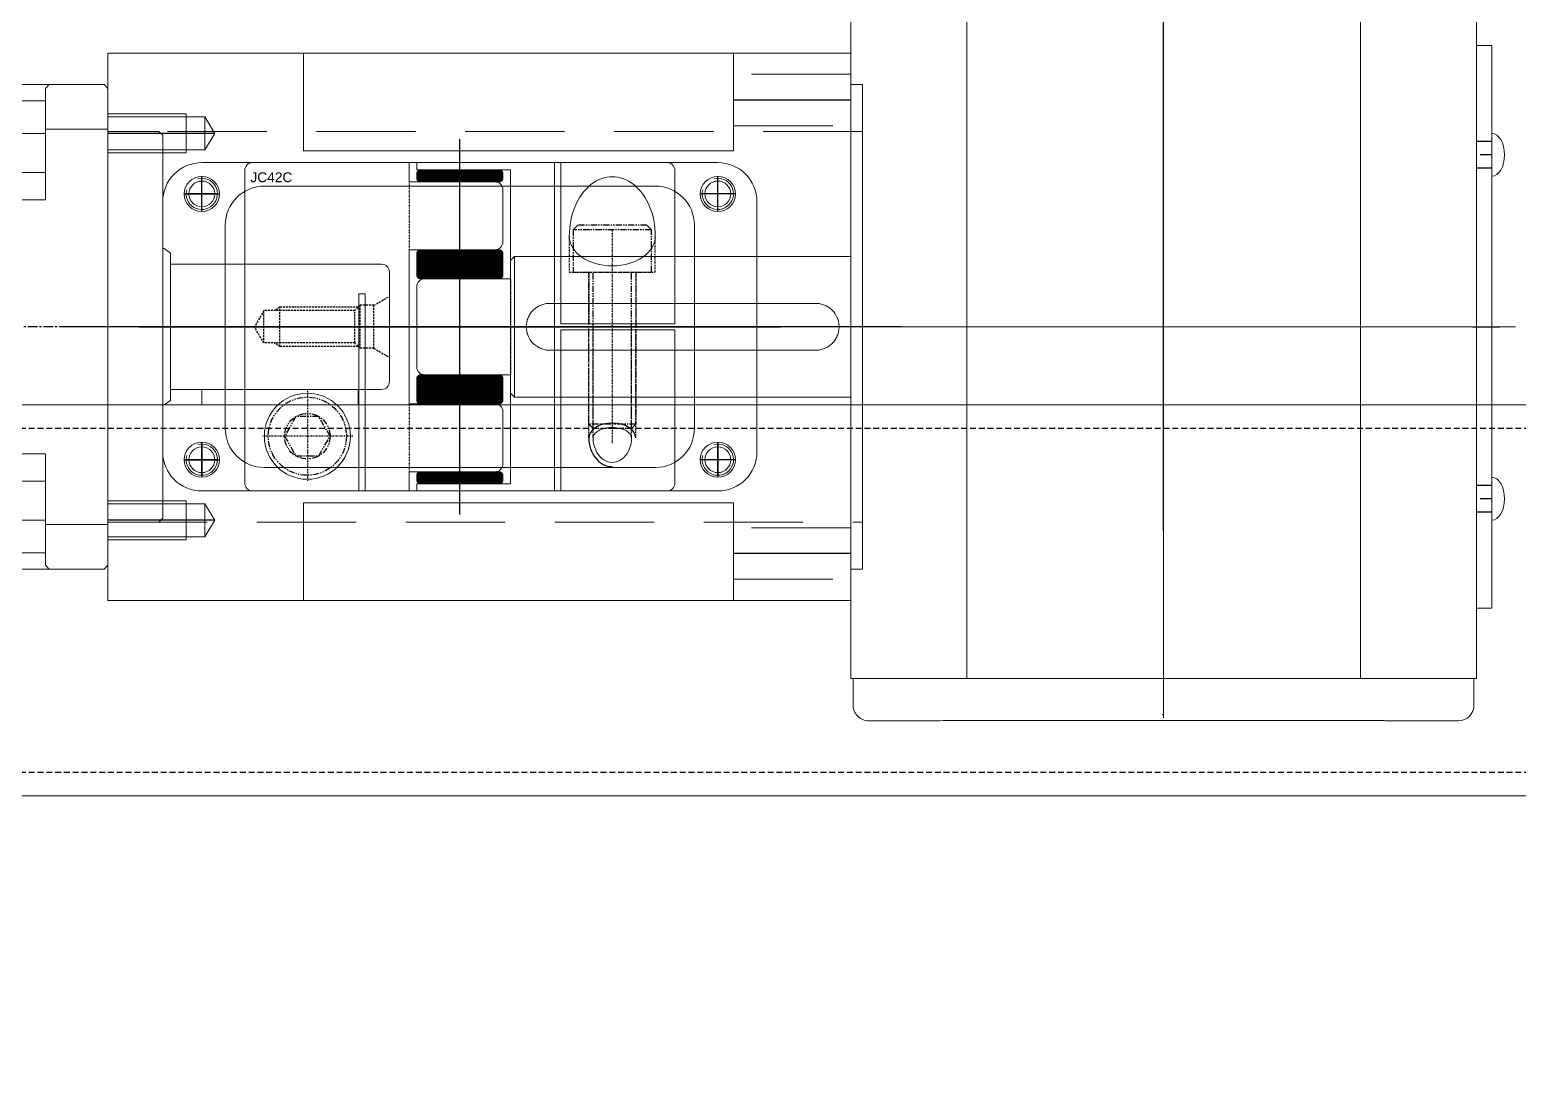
# Model space of a CAD drawing. Header units: millimetres. Extents: x -32759 to 129432, y 390 to 54305.
# Drawn here: x 18424.9 to 18615.2, y 24291.9 to 24426.2 of the extents above; entities that cross this region are included whole.
import ezdxf

# ---------------------------------------------------------------- set-up
doc = ezdxf.new("R2010")
doc.units = ezdxf.units.MM
for name, pattern in [('CENTER', [2, 1.25, -0.25, 0.25, -0.25]), ('DASHED', [19.049999999999997, 12.7, -6.35]), ('HIDDEN', [0.375, 0.25, -0.125]), ('PHANTOM2', [31.749999999999986, 15.875, -3.174999999999999, 3.174999999999999, -3.174999999999999, 3.174999999999999, -3.174999999999999])]:
    doc.linetypes.add(name, pattern=pattern)
for name, color, linetype in [('1', 20, 'Continuous'), ('2', 2, 'DASHED'), ('5', 40, 'Continuous'), ('CENTER', 1, 'CENTER'), ('CL', 1, 'CENTER'), ('HIDDEN', 2, 'HIDDEN'), ('HL', 2, 'HIDDEN'), ('PHANTOM', 4, 'PHANTOM2'), ('THIN', 3, 'Continuous')]:
    doc.layers.add(name, color=color, linetype=linetype)
doc.layers.add('_BODY', color=7, linetype='Continuous', lineweight=13)
doc.styles.get("Standard").update_dxf_attribs({"font": 'arial.ttf'})
doc.dimstyles.new('AM_ISO$0', dxfattribs={"dimtxt": 3.5, "dimasz": 3.5, "dimexe": 1, "dimexo": 1, "dimgap": 1.5, "dimtad": 1, "dimdsep": 46, "dimtxsty": 'Standard', "dimcen": 0, "dimclrd": 256, "dimclre": 256, "dimclrt": 2, "dimadec": 0, "dimazin": 2, "dimtp": 0.1, "dimtm": 0.1, "dimtfac": 0.71, "dimtdec": 3, "dimtmove": 0, "dimatfit": 3, "dimfxl": 1, "dimlwd": -1, "dimlwe": -1, "dimarcsym": 1})
pattern_1 = [(225, (-14469.55110591769, 2298.964965457812), (0.0088388347648318, -0.0088388347648318), []), (315, (-14469.55110591769, 2298.964965457812), (0.0088388347648318, 0.0088388347648318), [])]
pattern_2 = [(44.99999999999999, (14469.55110591769, 2301.035034542188), (-0.0088388347648318, 0.0088388347648318), []), (134.9999999999999, (14469.55110591769, 2301.035034542188), (-0.0088388347648318, -0.0088388347648318), [])]

# ---------------------------------------------------------------- blocks, each defined once
blk = doc.blocks.new('A$C4C051C89')
at = {"color": 6, "linetype": 'Continuous', "lineweight": 15}
for p, q in [((3.999996686020494, 101.5000001315529), (3.999996686020494, 100.0000001315529)), ((3.999996686020494, 101.5000001315529), (65.9999966860205, 101.5000001315529)), ((65.9999966860205, 100.0000001315529), (65.9999966860205, 101.5000001315529)), ((-3.313979505e-06, 85.00000013155295), (-3.313979505e-06, 100.0000001315529)), ((-3.313979505e-06, 100.0000001315529), (2.999996686020494, 100.0000001315529)), ((66.9999966860205, 100.0000001315529), (2.999996686020494, 100.0000001315529)), ((66.9999966860205, 100.0000001315529), (69.9999966860205, 100.0000001315529)), ((69.9999966860205, 100.0000001315529), (69.9999966860205, 85.00000013155295)), ((2.999996686020494, 85.00000013155295), (-3.313979505e-06, 85.00000013155295)), ((-3.313979505e-06, 81.00000013155295), (-3.313979505e-06, 85.00000013155295)), ((2.999996686020494, 85.00000013155295), (12.49999668602049, 85.00000013155295)), ((12.49999668602049, 30.00000013155295), (12.49999668602049, 85.00000013155295)), ((57.49999668602049, 85.00000013155295), (66.9999966860205, 85.00000013155295)), ((57.49999668602049, 30.00000013155295), (57.49999668602049, 85.00000013155295)), ((69.9999966860205, 85.00000013155295), (66.9999966860205, 85.00000013155295)), ((69.9999966860205, 85.00000013155295), (69.9999966860205, 81.00000013155295)), ((-3.313979505e-06, 34.00000013155295), (-3.313979505e-06, 81.00000013155295)), ((47.99999668602049, 80.00000013155295), (21.9999966860205, 80.00000013155295)), ((69.9999966860205, 34.00000013155295), (69.9999966860205, 81.00000013155295)), ((16.99999668602049, 75.00000013155295), (16.99999668602049, 25.00000013155295)), ((52.99999668602049, 25.00000013155295), (52.99999668602049, 75.00000013155295)), ((-3.313979505e-06, 30.00000013155295), (-3.313979505e-06, 34.00000013155295)), ((69.9999966860205, 34.00000013155295), (69.9999966860205, 30.00000013155295)), ((-3.313979505e-06, 5.000000131552952), (-3.313979505e-06, 30.00000013155295)), ((2.999996686020494, 30.00000013155295), (-3.313979505e-06, 30.00000013155295)), ((2.999996686020494, 30.00000013155295), (12.49999668602049, 30.00000013155295)), ((57.49999668602049, 30.00000013155295), (66.9999966860205, 30.00000013155295)), ((69.9999966860205, 30.00000013155295), (66.9999966860205, 30.00000013155295)), ((69.9999966860205, 30.00000013155295), (69.9999966860205, 5.000000131552952)), ((21.9999966860205, 20.00000013155295), (47.99999668602049, 20.00000013155295)), ((2.999996686020494, 5.000000131552952), (-3.313979505e-06, 5.000000131552952)), ((66.9999966860205, 5.000000131552952), (2.999996686020494, 5.000000131552952)), ((69.9999966860205, 5.000000131552952), (66.9999966860205, 5.000000131552952))]:
    blk.add_line(p, q, dxfattribs=at)
for centre in [(17.99999668602049, 83.00000013155295), (51.99999668602049, 83.00000013155295), (17.99999668602049, 17.00000013155295), (51.99999668602049, 17.00000013155295)]:
    blk.add_circle(centre, 1.649999999999977, dxfattribs=at)
for centre, radius, start, end in [((21.9999966860205, 75.00000013155295), 5.000000000000013, 90, 180), ((47.99999668602049, 75.00000013155295), 5, 0, 90), ((21.9999966860205, 25.00000013155295), 5.000000000000013, 180, 270), ((47.99999668602049, 25.00000013155295), 5, 270, 0)]:
    blk.add_arc(centre, radius, start, end, dxfattribs=at)
at = {"layer": '1'}
for p, q in [((34.99999668602049, 106.5000001315529), (34.99999668602049, 1.315529516e-07)), ((5.999996686020495, 100.0000001315529), (5.999996686020495, 85.00000013155295)), ((63.99999668602049, 100.0000001315529), (63.99999668602049, 85.00000013155295)), ((17.99999668602049, 85.00000013155295), (17.99999668602049, 81.00000013155295)), ((51.99999668602049, 85.00000013155295), (51.99999668602049, 81.00000013155295)), ((19.99999668602049, 83.00000013155295), (15.99999668602049, 83.00000013155295)), ((53.99999668602049, 83.00000013155295), (49.99999668602049, 83.00000013155295)), ((10.25125934449079, 18.66180743151199), (10.25125934449079, 5.000000131552952)), ((17.99999668602049, 19.00000013155295), (17.99999668602049, 15.00000013155295)), ((51.99999668602049, 19.00000013155295), (51.99999668602049, 15.00000013155295)), ((59.7487340275502, 18.66180743151199), (59.7487340275502, 5.000000131552952)), ((19.99999668602049, 17.00000013155295), (15.99999668602049, 17.00000013155295)), ((53.99999668602049, 17.00000013155295), (49.99999668602049, 17.00000013155295))]:
    blk.add_line(p, q, dxfattribs=at)
at = {"layer": '2', "lineweight": 0}
for p, q in [((9.999996686020495, 101.5000001315529), (9.999996686020495, 5.000000131552952)), ((59.99999668602049, 5.000000131552952), (59.99999668602049, 101.5000001315529)), ((2.699996686021222, 100.0000001315529), (2.699996686021222, 85.00000013155295)), ((9.299996686020675, 85.00000013155295), (9.299996686020675, 100.0000001315529)), ((60.69999668602122, 100.0000001315529), (60.69999668602122, 85.00000013155295)), ((67.29999668602068, 85.00000013155295), (67.29999668602068, 100.0000001315529)), ((10.25125934449079, 18.66180743151199), (8.151259344491336, 17.40000013155259)), ((12.35125934449115, 17.40000013155259), (8.151259344491336, 17.40000013155259)), ((8.151259344491336, 17.40000013155259), (8.151259344491336, 5.000000131552952)), ((12.35125934449115, 17.40000013155259), (10.25125934449079, 18.66180743151199)), ((12.35125934449115, 5.000000131552952), (12.35125934449115, 17.40000013155259)), ((59.7487340275502, 18.66180743151199), (57.64873402754983, 17.40000013155259)), ((61.84873402754965, 17.40000013155259), (57.64873402754983, 17.40000013155259)), ((57.64873402754983, 17.40000013155259), (57.64873402754983, 5.000000131552952)), ((61.84873402754965, 17.40000013155259), (59.7487340275502, 18.66180743151199)), ((61.84873402754965, 5.000000131552952), (61.84873402754965, 17.40000013155259)), ((12.7512593444917, 15.00000013155295), (7.7512593444917, 15.00000013155295)), ((12.75125934449079, 15.00000013155295), (7.751259344490791, 15.00000013155295)), ((12.7512593444917, 5.000000131552952), (12.7512593444917, 15.00000013155295)), ((62.2487340275502, 15.00000013155295), (57.2487340275502, 15.00000013155295)), ((62.2487340275502, 15.00000013155295), (57.2487340275502, 15.00000013155295))]:
    blk.add_line(p, q, dxfattribs=at)
at = {"layer": '2', "color": 1, "lineweight": 0}
for p, q in [((7.7512593444917, 5.000000131552952), (7.7512593444917, 15.00000013155295)), ((7.751259344490791, 5.000000131552952), (7.751259344490791, 15.00000013155295)), ((12.75125934449079, 5.000000131552952), (12.75125934449079, 15.00000013155295)), ((57.2487340275502, 5.000000131552952), (57.2487340275502, 15.00000013155295)), ((57.2487340275502, 5.000000131552952), (57.2487340275502, 15.00000013155295)), ((62.2487340275502, 5.000000131552952), (62.2487340275502, 15.00000013155295)), ((62.2487340275502, 5.000000131552952), (62.2487340275502, 15.00000013155295))]:
    blk.add_line(p, q, dxfattribs=at)
at = {"layer": '5', "lineweight": 0}
for centre, radius in [((17.99999668602049, 83.00000013155295), 1.999999999999995), ((51.99999668602049, 83.00000013155295), 1.999999999999998), ((17.99999668602049, 17.00000013155295), 2.000000000000019), ((51.99999668602049, 17.00000013155295), 2.000000000000005)]:
    blk.add_arc(centre, radius, 255.0000000000056, 194.9999999999944, dxfattribs=at)
blk = doc.blocks.new('A$C00C81E04')
at = {"color": 3}
for p, q in [((8.000004241008355, 45.00000138009363), (74.00000424100836, 45.00000138009363)), ((3.000004241008355, 8.000001380093861), (3.000004241008355, 40.00000138009363)), ((79.00000424100836, 40.00000138009363), (79.00000424100836, 8.000001380093636)), ((74.00000424100836, 3.000001380093635), (8.000004241008355, 3.000001380093863))]:
    blk.add_line(p, q, dxfattribs=at)
for centre in [(8.000004241008355, 41.00000138009363), (74.00000424100836, 41.00000138009363), (8.000004241008355, 7.000001380093635), (74.00000424100836, 7.000001380093635)]:
    blk.add_circle(centre, 2.25, dxfattribs=at)
for centre, start, end in [((8.000004241008355, 40.00000138009363), 90, 180), ((74.00000424100836, 40.00000138009363), 0, 90), ((8.000004241008355, 8.000001380093861), 180, 270), ((74.00000424100836, 8.000001380093636), 270, 0)]:
    blk.add_arc(centre, 5, start, end, dxfattribs=at)
at = {"layer": '1'}
for p, q in [((41.00000424100836, 48.00000138009363), (41.00000424100836, 1.3800937495e-06)), ((8.000004241008355, 38.75000138009364), (8.000004241008355, 43.25000138009364)), ((74.00000424100836, 38.75000138009364), (74.00000424100836, 43.25000138009364)), ((5.750004241008356, 41.00000138009363), (10.25000424100835, 41.00000138009363)), ((76.25000424100836, 41.00000138009363), (71.75000424100836, 41.00000138009363)), ((82.00000424100836, 24.00000138009364), (4.2410083552e-06, 24.00000138009364)), ((8.000004241008355, 9.250001380093636), (8.000004241008355, 4.750001380093635)), ((74.00000424100836, 9.250001380093636), (74.00000424100836, 4.750001380093635)), ((5.750004241008356, 7.000001380093635), (10.25000424100835, 7.000001380093635)), ((76.25000424100836, 7.000001380093635), (71.75000424100836, 7.000001380093635))]:
    blk.add_line(p, q, dxfattribs=at)
blk = doc.blocks.new('A$C00BC7694')
for p, q in [((39.50000089686547, 62.99999784099146), (39.00000089686547, 62.49999784099145)), ((39.50000089686547, 62.99999784099146), (76.50000089686546, 62.99999784099146)), ((47.00000089686547, 62.49999784099145), (46.50000089686545, 62.99999784099146)), ((76.50000089686546, 62.99999784099146), (77.00000089686546, 62.49999784099145)), ((77.50000089686546, 62.99999784099146), (77.00000089686546, 62.49999784099145)), ((77.50000089686546, 62.99999784099146), (96.00000089686544, 62.99999784099146)), ((96.00000089686544, 62.99999784099146), (96.50000089686544, 62.49999784099145)), ((96.50000089686544, 62.99999784099146), (97.50000089686544, 63.99999784099145)), ((96.50000089686544, 62.99999784099146), (96.50000089686544, 0.9999978409914548)), ((97.50000089686544, 63.99999784099236), (97.50000089686544, -2.1590076358e-06)), ((97.50000089686544, 63.99999784099236), (117.5000008968654, 63.99999784099236)), ((117.5000008968654, 63.99999784099236), (118.0000008968654, 63.49999784099236)), ((118.0000008968654, 0.4999978409923643), (118.0000008968654, 63.49999784099236)), ((39.00000089686547, 62.49999784099145), (39.00000089686547, 1.499997840991454)), ((47.00000089686547, 48.24807465026243), (47.00000089686547, 62.49999784099145)), ((77.00000089686546, 1.499997840991454), (77.00000089686546, 62.49999784099145)), ((96.50000089686544, 0.9999978409914548), (96.50000089686544, 62.49999784099145)), ((77.00000089686546, 60.89614591327427), (47.00000089686547, 60.89614591327427)), ((39.00000089686547, 57.27844716052095), (47.00000089686547, 57.27844716052095)), ((32.50000089686547, 56.99999784099145), (32.00000089686547, 56.49999784099145)), ((32.00000089686547, 56.49999784099145), (32.00000089686547, 7.499997840991454)), ((32.50000089686547, 56.99999784099145), (39.00000089686547, 56.99999784099145)), ((77.00000089686546, 56.74873518252025), (47.00000089686547, 56.74873518252025)), ((96.50000089686544, 54.99999784099145), (97.50000089686544, 55.99999784099055)), ((118.0000008968654, 55.99999784099146), (97.50000089686544, 55.99999784099146)), ((77.00000089686546, 51.74873518252025), (47.00000089686547, 51.74873518252025)), ((47.00000089686547, 48.24807465026243), (96.50000089686544, 48.24807465026243)), ((7.000000896865457, 41.99999784099145), (27.00000089686546, 41.99999784099145)), ((7.000000896865457, 41.99999784099145), (7.000000896865457, 39.99999784099145)), ((27.00000089686546, 41.99999784099145), (27.00000089686546, 39.99999784099145)), ((31.00000089686546, 41.42642140464068), (31.81915294115424, 41.99999784099145)), ((31.81915294115424, 41.99999784099145), (32.00000089686547, 41.99999784099145)), ((4.000000896865457, 39.99999784099145), (31.00000089686546, 39.99999784099145)), ((31.00000089686546, 22.57357427734223), (31.00000089686546, 41.42642140464068)), ((3.000000896865458, 38.99999784099146), (3.000000896865458, 24.99999784099145)), ((4.000000896865457, 23.99999784099145), (31.00000089686546, 23.99999784099145)), ((31.00000089686546, 22.57357427734223), (31.81915294115424, 21.99999784099146)), ((31.81915294115424, 21.99999784099146), (32.00000089686547, 21.99999784099146)), ((106.5000008968654, 21.88679784099168), (104.0000008968654, 20.44349784099177)), ((109.0000008968654, 20.44349784099177), (106.5000008968654, 21.88679784099168)), ((104.0000008968654, 20.44349784099177), (104.0000008968654, 17.55649784099114)), ((109.0000008968654, 17.55649784099114), (109.0000008968654, 20.44349784099177)), ((104.0000008968654, 17.55649784099114), (106.5000008968654, 16.11319784099123)), ((106.5000008968654, 16.11319784099123), (109.0000008968654, 17.55649784099114)), ((96.50000089686544, 15.75192103172048), (47.00000089686547, 15.75192103172048)), ((47.00000089686547, 1.499997840991454), (47.00000089686547, 15.75192103172048)), ((77.00000089686546, 15.75192103171957), (96.50000089686544, 15.75192103171957)), ((77.00000089686546, 12.25126049946266), (47.00000089686547, 12.25126049946266)), ((96.50000089686544, 8.999997840991453), (97.50000089686544, 7.999997840991454)), ((118.0000008968654, 7.999997840991454), (97.50000089686544, 7.999997840991454)), ((32.00000089686547, 7.499997840991454), (32.50000089686547, 6.999997840991454)), ((32.50000089686547, 6.999997840991454), (39.00000089686547, 6.999997840991454)), ((39.00000089686547, 6.721548521461954), (47.00000089686547, 6.721548521461954)), ((77.00000089686546, 7.251260499462659), (47.00000089686547, 7.251260499462659)), ((77.00000089686546, 3.103849768708641), (47.00000089686547, 3.103849768708641)), ((39.50000089686547, 0.9999978409914548), (39.00000089686547, 1.499997840991454)), ((39.50000089686547, 0.9999978409914548), (76.50000089686546, 0.9999978409914548)), ((47.00000089686547, 1.499997840991454), (46.50000089686545, 0.9999978409914548)), ((76.50000089686546, 0.9999978409914548), (77.00000089686546, 1.499997840991454)), ((77.50000089686546, 0.9999978409914548), (77.00000089686546, 1.499997840991454)), ((77.50000089686546, 0.9999978409914548), (96.00000089686544, 0.9999978409914548)), ((96.00000089686544, 0.9999978409914548), (96.50000089686544, 1.499997840991454)), ((96.50000089686544, 0.9999978409914548), (97.50000089686544, -2.1590076358e-06)), ((117.5000008968654, -2.1590076358e-06), (118.0000008968654, 0.4999978409923643)), ((117.5000008968654, -2.1590076358e-06), (97.50000089686544, -2.1590076358e-06))]:
    blk.add_line(p, q)
blk.add_circle((106.5000008968654, 18.99999784099145), 4.863999999999999)
at = {"color": 1}
blk.add_circle((106.5000008968654, 18.99999784099145), 4.283, dxfattribs=at)
for centre, start, end in [((4.000000896865457, 38.99999784099146), 90, 180), ((4.000000896865457, 24.99999784099145), 180, 270)]:
    blk.add_arc(centre, 1, start, end)
at = {"layer": 'CL'}
for p, q in [((8.968654583e-07, 31.99999784099146), (120.5000008968654, 31.99999784099146)), ((106.5000008968654, 12.13599784099187), (106.5000008968654, 25.86399784099195)), ((99.63600089686771, 18.99999784099145), (113.3640008968668, 18.99999784099145))]:
    blk.add_line(p, q, dxfattribs=at)
at = {"layer": 'HL'}
for p, q in [((112.0000008968654, 6.999997840991454), (112.0000008968654, 56.99999784099145)), ((112.0000008968654, 56.99999784099145), (118.0000008968654, 56.99999784099145)), ((84.50000089686546, 38.99999784099146), (112.0000008968654, 38.99999784099146)), ((84.50000089686546, 24.99999784099145), (84.50000089686546, 38.99999784099146)), ((5.000000896865457, 34.74999784099146), (3.000000896865458, 35.90469837937053)), ((5.000000896865457, 34.74999784099146), (5.000000896865457, 29.24999784099146)), ((5.000000896865457, 34.74999784099146), (6.750000896865457, 34.74999784099146)), ((6.750000896865457, 34.74999784099146), (6.750000896865457, 29.24999784099146)), ((6.750000896865457, 34.74999784099146), (7.433013696865599, 34.06698504099131)), ((17.00000089686546, 34.49999784099146), (17.00000089686546, 29.49999784099146)), ((7.433013696865599, 34.06698504099131), (7.433013696865599, 29.9330106409916)), ((7.433013696865599, 34.06698504099131), (19.06698809686531, 34.06698504099131)), ((19.06698809686531, 34.06698504099131), (20.26046650614626, 31.99999784099146)), ((19.06698809686531, 34.06698504099131), (19.06698809686531, 29.9330106409916)), ((19.06698809686531, 29.9330106409916), (20.26046650614626, 31.99999784099146)), ((5.000000896865457, 29.24999784099146), (3.000000896865458, 28.09529730261238)), ((5.000000896865457, 29.24999784099146), (6.750000896865457, 29.24999784099146)), ((6.750000896865457, 29.24999784099146), (7.433013696865599, 29.9330106409916)), ((7.433013696865599, 29.9330106409916), (19.06698809686531, 29.9330106409916)), ((84.50000089686546, 24.99999784099145), (112.0000008968654, 24.99999784099145)), ((112.0000008968654, 6.999997840991454), (118.0000008968654, 6.999997840991454))]:
    blk.add_line(p, q, dxfattribs=at)
at = {"layer": 'HL', "color": 1}
for p, q in [((7.000000896865457, 34.49999784099146), (17.00000089686546, 34.49999784099146)), ((17.00000089686546, 34.49999784099146), (17.74997906646786, 34.06698504099131)), ((7.000000896865457, 29.49999784099146), (17.00000089686546, 29.49999784099146)), ((17.00000089686546, 29.49999784099146), (17.74997906646786, 29.9330106409916))]:
    blk.add_line(p, q, dxfattribs=at)
blk = doc.blocks.new('JO COUPLING_JC42C')
at = {"layer": 'THIN'}
h = blk.add_hatch(dxfattribs=at)
h.set_pattern_fill('ANSI37', color=256, scale=0.1, angle=-1.4e-14, style=0)
h.set_pattern_definition(pattern_2)
edge = h.paths.add_edge_path()
edge.add_line((14469.63164782455, 2318.541994786875), (14479.63164782455, 2318.541994786875))
edge.add_arc((14479.63164782455, 2319.041994786875), 0.5, 270, 360)
edge.add_line((14480.13164782455, 2319.041994786875), (14480.13164782455, 2319.582340501046))
edge.add_arc((14479.63164782455, 2319.582340501046), 0.5, 0, 89.99999999999999)
edge.add_line((14479.63164782455, 2320.082340501046), (14469.63164782455, 2320.082340501046))
edge.add_arc((14469.63164782455, 2319.582340501046), 0.5, 89.99999999999999, 180)
edge.add_line((14469.13164782455, 2319.582340501046), (14469.13164782455, 2319.041994786875))
edge.add_arc((14469.63164782455, 2319.041994786875), 0.5, 180, 270)
h = blk.add_hatch(dxfattribs=at)
h.set_pattern_fill('ANSI37', color=256, scale=0.1, angle=-1.4e-14, style=0)
h.set_pattern_definition(pattern_2)
edge = h.paths.add_edge_path()
edge.add_line((14469.63164782455, 2306.14), (14479.63164782455, 2306.14))
edge.add_arc((14479.63164782455, 2306.64), 0.5, 270, 360)
edge.add_line((14480.13164782455, 2306.64), (14480.13164782455, 2309.358723513906))
edge.add_arc((14479.63164782455, 2309.358723513906), 0.5, 0, 89.99999999999999)
edge.add_line((14479.63164782455, 2309.858723513906), (14469.63164782455, 2309.858723513906))
edge.add_arc((14469.63164782455, 2309.358723513906), 0.5, 89.99999999999999, 180)
edge.add_line((14469.13164782455, 2309.358723513906), (14469.13164782455, 2306.64))
edge.add_arc((14469.63164782455, 2306.64), 0.5, 180, 270)
at = {"layer": 'THIN', "extrusion": (0, -1e-16, -1)}
h = blk.add_hatch(dxfattribs=at)
h.set_pattern_fill('ANSI37', color=256, scale=0.1, angle=180, style=0)
h.set_pattern_definition(pattern_1)
edge = h.paths.add_edge_path()
edge.add_line((-14469.63164782455, 2293.86), (-14479.63164782455, 2293.86))
edge.add_arc((-14479.63164782455, 2293.36), 0.5, 89.99999999999919, 179.9999999999992)
edge.add_line((-14480.13164782455, 2293.36), (-14480.13164782455, 2290.641276486094))
edge.add_arc((-14479.63164782455, 2290.641276486094), 0.5, 180, 270)
edge.add_line((-14479.63164782455, 2290.141276486094), (-14469.63164782455, 2290.141276486094))
edge.add_arc((-14469.63164782455, 2290.641276486094), 0.5, 270, 360)
edge.add_line((-14469.13164782455, 2290.641276486094), (-14469.13164782455, 2293.36))
edge.add_arc((-14469.63164782455, 2293.36), 0.5, 0, 89.99999999999919)
h = blk.add_hatch(dxfattribs=at)
h.set_pattern_fill('ANSI37', color=256, scale=0.1, angle=180, style=0)
h.set_pattern_definition(pattern_1)
edge = h.paths.add_edge_path()
edge.add_line((-14469.63164782455, 2281.458005213125), (-14479.63164782455, 2281.458005213125))
edge.add_arc((-14479.63164782455, 2280.958005213125), 0.5, 89.99999999999919, 179.9999999999992)
edge.add_line((-14480.13164782455, 2280.958005213125), (-14480.13164782455, 2280.417659498954))
edge.add_arc((-14479.63164782455, 2280.417659498954), 0.5, 180, 270)
edge.add_line((-14479.63164782455, 2279.917659498954), (-14469.63164782455, 2279.917659498954))
edge.add_arc((-14469.63164782455, 2280.417659498954), 0.5, 270, 360)
edge.add_line((-14469.13164782455, 2280.417659498954), (-14469.13164782455, 2280.958005213125))
edge.add_arc((-14469.63164782455, 2280.958005213125), 0.5, 0, 89.99999999999919)
at = {"ltscale": 0.1}
for p, q in [((14448.13164782455, 2321), (14468.13164782455, 2321)), ((14468.13164782455, 2321), (14468.13164782455, 2318.541994786875)), ((14447.13164782455, 2320), (14447.13164782455, 2280)), ((14468.13164782455, 2318.541994786875), (14479.13164782455, 2318.541994786875)), ((14480.13164782455, 2317.541994786875), (14480.13164782455, 2310.858723513906)), ((14479.13164782455, 2309.858723513906), (14468.13164782455, 2309.858723513906)), ((14468.13164782455, 2309.858723513906), (14468.13164782455, 2290.141276486094)), ((14461.73164782455, 2279), (14461.73164782455, 2304.2)), ((14461.73164782455, 2304.2), (14462.53164782455, 2304.2)), ((14462.53164782455, 2304.2), (14462.53164782455, 2279)), ((14468.13164782455, 2290.141276486094), (14479.13164782455, 2290.141276486094)), ((14480.13164782455, 2289.141276486094), (14480.13164782455, 2282.458005213125)), ((14479.13164782455, 2281.458005213125), (14468.13164782455, 2281.458005213125)), ((14468.13164782455, 2281.458005213125), (14468.13164782455, 2279)), ((14461.73164782455, 2279), (14448.13164782455, 2279)), ((14462.53164782455, 2279), (14468.13164782455, 2279))]:
    blk.add_line(p, q, dxfattribs=at)
at = {"ltscale": 0.1, "extrusion": (1e-16, 0, -1)}
for p, q in [((14486.73164782455, 2321), (14469.13164782455, 2321)), ((14469.13164782455, 2321), (14469.13164782455, 2320.082340501046)), ((14486.73164782455, 2321), (14486.73164782455, 2279)), ((14501.13164782455, 2321), (14487.53164782455, 2321)), ((14487.53164782455, 2321), (14487.53164782455, 2300.4)), ((14469.13164782455, 2320.082340501046), (14481.13164782455, 2320.082340501046)), ((14481.13164782455, 2320.082340501046), (14481.13164782455, 2306.14)), ((14502.13164782455, 2320), (14502.13164782455, 2300.4)), ((14481.13164782455, 2306.14), (14470.13164782455, 2306.14)), ((14469.13164782455, 2305.14), (14469.13164782455, 2294.86)), ((14502.13164782455, 2300.4), (14487.53164782455, 2300.4)), ((14502.13164782455, 2299.6), (14487.53164782455, 2299.6)), ((14487.53164782455, 2279), (14487.53164782455, 2299.6)), ((14502.13164782455, 2280), (14502.13164782455, 2299.6)), ((14470.13164782455, 2293.86), (14481.13164782455, 2293.86)), ((14481.13164782455, 2293.86), (14481.13164782455, 2279.917659498954)), ((14469.13164782455, 2279.917659498954), (14481.13164782455, 2279.917659498954)), ((14469.13164782455, 2279), (14469.13164782455, 2279.917659498954)), ((14486.73164782455, 2279), (14469.13164782455, 2279)), ((14501.13164782455, 2279), (14487.53164782455, 2279))]:
    blk.add_line(p, q, dxfattribs=at)
at = {"ltscale": 0.1}
for points in [[(14469.63164782455, 2318.541994786875), (14479.63164782455, 2318.541994786875, 0.4142135623730951), (14480.13164782455, 2319.041994786875), (14480.13164782455, 2319.582340501046, 0.4142135623730951), (14479.63164782455, 2320.082340501046), (14469.63164782455, 2320.082340501046, 0.4142135623730951), (14469.13164782455, 2319.582340501046), (14469.13164782455, 2319.041994786875, 0.4142135623730951)], [(14469.63164782455, 2306.14), (14479.63164782455, 2306.14, 0.4142135623730951), (14480.13164782455, 2306.64), (14480.13164782455, 2309.358723513906, 0.4142135623730951), (14479.63164782455, 2309.858723513906), (14469.63164782455, 2309.858723513906, 0.4142135623730951), (14469.13164782455, 2309.358723513906), (14469.13164782455, 2306.64, 0.4142135623730951)]]:
    blk.add_lwpolyline(points, format="xyb", close=True, dxfattribs=at)
at = {"ltscale": 0.1, "extrusion": (0, -1e-16, -1)}
for points in [[(-14469.63164782455, 2293.86), (-14479.63164782455, 2293.86, 0.4142135623730951), (-14480.13164782455, 2293.36), (-14480.13164782455, 2290.641276486094, 0.4142135623730951), (-14479.63164782455, 2290.141276486094), (-14469.63164782455, 2290.141276486094, 0.4142135623730951), (-14469.13164782455, 2290.641276486094), (-14469.13164782455, 2293.36, 0.4142135623730951)], [(-14469.63164782455, 2281.458005213125), (-14479.63164782455, 2281.458005213125, 0.4142135623730951), (-14480.13164782455, 2280.958005213125), (-14480.13164782455, 2280.417659498954, 0.4142135623730951), (-14479.63164782455, 2279.917659498954), (-14469.63164782455, 2279.917659498954, 0.4142135623730951), (-14469.13164782455, 2280.417659498954), (-14469.13164782455, 2280.958005213125, 0.4142135623730951)]]:
    blk.add_lwpolyline(points, format="xyb", close=True, dxfattribs=at)
at = {"ltscale": 0.1}
blk.add_circle((14455.13164782455, 2286), 5.5, dxfattribs=at)
for centre, start, end in [((14448.13164782455, 2320), 90, 180), ((14479.13164782455, 2317.541994786875), 0, 90), ((14479.13164782455, 2310.858723513906), 270, 0), ((14479.13164782455, 2289.141276486094), 0, 90), ((14479.13164782455, 2282.458005213125), 270, 0), ((14448.13164782455, 2280), 180, 270)]:
    blk.add_arc(centre, 1, start, end, dxfattribs=at)
at = {"ltscale": 0.1, "extrusion": (1e-16, 0, -1)}
for centre, start, end in [((-14501.13164782455, 2320), 90, 180), ((-14470.13164782455, 2305.14), 0, 90), ((-14470.13164782455, 2294.86), 270, 0), ((-14501.13164782455, 2280), 180, 270)]:
    blk.add_arc(centre, 1, start, end, dxfattribs=at)
at = {"ltscale": 0.1}
for major_axis, ratio, start_param, end_param in [((1.900000000000001e-15, 7.605757157072865), 0.7231364197429514, 4.712388980384689, 7.853981633974483), ((5.5, -1.3e-15), 0.691432468824806, 3.141592653589793, 6.283185307179585)]:
    blk.add_ellipse((14494.13164782455, 2311.5971072126), major_axis=major_axis, ratio=ratio, start_param=start_param, end_param=end_param, dxfattribs=at)
for points, knots in [([(14496.59037907455, 2285.817933389375), (14496.59037907455, 2285.913374447117), (14496.56896186413, 2286.010160785631), (14496.46583186105, 2286.221297161274), (14496.38244926698, 2286.33488777702), (14496.14204939634, 2286.558566073612), (14495.9854033619, 2286.667833375798), (14495.49154752164, 2286.920467622542), (14495.10300881103, 2287.038917873614), (14494.27060014032, 2287.148609546245), (14493.82786101356, 2287.140130865935), (14493.01082892964, 2286.999736292243), (14492.63779695946, 2286.867471206897), (14492.12779237307, 2286.572329146642), (14491.95812372634, 2286.42346275771), (14491.73949639179, 2286.137367169103), (14491.68901856331, 2286.004295914619), (14491.67399485343, 2285.859677915887), (14491.67291657455, 2285.838805222479), (14491.67291657455, 2285.817933389375)], [0, 0, 0, 0, 0.2930518282801811, 0.2930518282801811, 0.5861036565603622, 0.5861036565603622, 0.8791554848405434, 0.8791554848405434, 1.360628651938752, 1.360628651938752, 1.842101819036961, 1.842101819036961, 2.32357498613517, 2.32357498613517, 2.700540331476008, 2.700540331476008, 3.077505676816846, 3.077505676816846, 3.141592653589793, 3.141592653589793, 3.141592653589793, 3.141592653589793]), ([(14491.67291657455, 2285.817933389375), (14491.67291657455, 2285.509176157821), (14491.70866131906, 2285.200474694972), (14491.89115214253, 2284.42632528815), (14492.09445723665, 2283.985232783429), (14492.62331732652, 2283.275760594173), (14492.94705377402, 2283.008194768346), (14493.6338485078, 2282.683331262972), (14493.9962421522, 2282.623627773266), (14494.71073219448, 2282.70795349757), (14495.0652824967, 2282.853249860185), (14495.70602487671, 2283.345288393542), (14495.99011641016, 2283.693080334222), (14496.40829374937, 2284.528613302473), (14496.54127847065, 2285.015063297779), (14496.58656765721, 2285.615448621939), (14496.59037907455, 2285.716690900545), (14496.59037907455, 2285.817933389375)], [1.570796326794896, 1.570796326794896, 1.570796326794896, 1.570796326794896, 1.854200452787994, 1.854200452787994, 2.315077020052392, 2.315077020052392, 2.775953587316791, 2.775953587316791, 3.236830154581189, 3.236830154581189, 3.697706721845587, 3.697706721845587, 4.158583289109987, 4.158583289109987, 4.619459856374385, 4.619459856374385, 4.712388980384689, 4.712388980384689, 4.712388980384689, 4.712388980384689])]:
    blk.add_open_spline(points, degree=3, knots=knots, dxfattribs=at)
at = {"layer": 'CENTER', "ltscale": 0.05}
for p, q in [((14494.13164782455, 2312.397107212601), (14494.13164782455, 2285.017933389375)), ((14446.33164782455, 2300), (14502.93164782455, 2300)), ((14455.13164782455, 2291.8), (14455.13164782455, 2280.2)), ((14460.93164782455, 2286), (14449.33164782455, 2286))]:
    blk.add_line(p, q, dxfattribs=at)
at = {"layer": 'HIDDEN', "ltscale": 0.1}
for p, q in [((14468.13164782455, 2318.541994786875), (14468.13164782455, 2309.858723513906)), ((14488.63164782455, 2311.5971072126), (14488.63164782455, 2307)), ((14499.63164782455, 2307), (14499.63164782455, 2311.5971072126)), ((14488.63164782455, 2307), (14499.63164782455, 2307)), ((14491.13164782455, 2307), (14491.13164782455, 2300.4)), ((14497.13164782455, 2307), (14497.13164782455, 2300.4)), ((14491.13164782455, 2285.817933389375), (14491.13164782455, 2299.6)), ((14491.67291657455, 2285.817933389375), (14491.67291657455, 2299.6)), ((14496.59037907455, 2285.817933389375), (14496.59037907455, 2299.6)), ((14497.13164782455, 2285.817933389375), (14497.13164782455, 2299.6)), ((14468.13164782455, 2290.141276486094), (14468.13164782455, 2281.458005213125))]:
    blk.add_line(p, q, dxfattribs=at)
at = {"layer": 'HIDDEN', "ltscale": 0.1, "extrusion": (1e-16, 0, -1)}
blk.add_line((14481.13164782455, 2306.14), (14481.13164782455, 2293.86), dxfattribs=at)
at = {"layer": 'PHANTOM', "ltscale": 0.05}
for p, q in [((14499.13164782455, 2312.4), (14489.13164782455, 2312.4)), ((14491.67291657455, 2287), (14491.67291657455, 2307)), ((14496.59037907455, 2287), (14496.59037907455, 2307)), ((14497.13164782455, 2287.54126875), (14491.13164782455, 2287.54126875))]:
    blk.add_line(p, q, dxfattribs=at)
for points in [[(14499.13164782455, 2307), (14499.13164782455, 2312.4), (14498.53164782455, 2313), (14489.73164782455, 2313), (14489.13164782455, 2312.4), (14489.13164782455, 2307)], [(14458.04164782455, 2286), (14456.58664782455, 2288.520133925013), (14453.67664782455, 2288.520133925013), (14452.22164782455, 2286), (14453.67664782455, 2283.479866074987), (14456.58664782455, 2283.479866074987)]]:
    blk.add_lwpolyline(points, close=True, dxfattribs=at)
blk.add_lwpolyline([(14497.13164782455, 2307), (14497.13164782455, 2287.54126875), (14496.59037907455, 2287), (14491.67291657455, 2287), (14491.13164782455, 2287.54126875), (14491.13164782455, 2307)], dxfattribs=at)
for radius in [5, 2.91]:
    blk.add_circle((14455.13164782455, 2286), radius, dxfattribs=at)
at = {"layer": 'THIN', "ltscale": 0.1}
for major_axis, ratio, start_param in [((3, -6.999999999999999e-16), 0.6177462015622627, 0), ((9e-16, 3.706477209373576), 0.8093938881947215, 1.570796326794896)]:
    blk.add_ellipse((14494.13164782455, 2285.817933389375), major_axis=major_axis, ratio=ratio, start_param=start_param, end_param=3.141592653589793, dxfattribs=at)
blk.add_text('JC42C', height=1.26).set_placement((14447.84226263085, 2318.503329807269))
blk = doc.blocks.new('76irytr')
at = {"color": 0, "linetype": 'Continuous', "lineweight": 15}
for p, q in [((312889.8509451242, 30369.65832798705), (312889.8509451242, 30423.90740340608)), ((312881.3509451242, 30418.90740340608), (312880.8509451242, 30418.40740340608)), ((312880.8509451242, 30418.40740340608), (312898.8509451242, 30418.40740340608)), ((312880.8509451242, 30418.40740340608), (312880.8509451242, 30375.40740340608)), ((312881.3509451242, 30418.90740340608), (312898.3509451242, 30418.90740340608)), ((312898.8509451242, 30418.40740340608), (312898.3509451242, 30418.90740340608)), ((312898.8509451242, 30375.40740340608), (312898.8509451242, 30418.40740340608)), ((312886.8509451242, 30379.90740340608), (312886.8509451242, 30413.90740340608)), ((312892.8509451242, 30413.90740340608), (312892.8509451242, 30379.90740340608)), ((312844.8509451242, 30375.40740340608), (312844.8509451242, 30295.40740340608)), ((312934.8509451241, 30375.40740340608), (312844.8509451242, 30375.40740340608)), ((312842.9884644116, 30375.10740488427), (312844.8509451242, 30375.10740488427)), ((312844.8509451242, 30372.40740388292), (312844.8509451242, 30375.10740488427)), ((312839.4492578932, 30373.10740455645), (312839.4509451391, 30365.09476914492)), ((312844.8509451242, 30360.58179579335), (312844.8509451242, 30372.40740388292)), ((312839.45041576, 30365.40740273553), (312839.4493780339, 30365.33762991087)), ((312844.8509451242, 30359.46831211107), (312844.8509451242, 30360.58179579335)), ((312844.8509451242, 30311.34649470108), (312844.8509451242, 30359.46831211107)), ((312839.5046920756, 30313.40740352529), (312839.5046920756, 30357.40740328687)), ((312840.150945192, 30335.55112560056), (312840.2972856544, 30335.55112560056)), ((312844.8509451242, 30310.23301101881), (312844.8509451242, 30311.34649470108)), ((312844.8509451242, 30298.40740292924), (312844.8509451242, 30310.23301101881)), ((312839.4509451391, 30305.72003766723), (312839.4492578932, 30297.70740225571)), ((312844.8509451242, 30295.70740192788), (312844.8509451242, 30298.40740292924)), ((312842.9884644116, 30295.70740192788), (312844.8509451242, 30295.70740192788)), ((312934.8509451241, 30295.40740340608), (312844.8509451242, 30295.40740340608)), ((312853.8509451242, 30295.40740340608), (312925.8509451242, 30295.40740340609)), ((312853.8509451242, 30293.40740340608), (312853.8509451242, 30295.40740340608)), ((312925.8509451242, 30295.40740340609), (312925.8509451242, 30293.40740340609)), ((312925.8509451242, 30293.40740340609), (312853.8509451242, 30293.40740340608))]:
    blk.add_line(p, q, dxfattribs=at)
at = {"color": 0, "lineweight": 15}
blk.add_line((312889.8509451242, 30380.40740340608), (312889.8509451242, 30290.40740340608), dxfattribs=at)
at = {"color": 0}
for p, q in [((312844.8509451242, 30360.58179507058), (312934.8509451241, 30360.58179507058)), ((312839.8509451242, 30335.40740340608), (312939.8509451242, 30335.40740340608)), ((312844.8509451242, 30310.23301174157), (312934.8509451241, 30310.23301174157))]:
    blk.add_line(p, q, dxfattribs=at)
at = {"color": 0, "linetype": 'Continuous', "lineweight": 15}
for centre, radius, start, end in [((312841.4492580139, 30373.10740340607), 2.000000000000003, 89.99982269522606, 180.0841252086501), ((312841.4492580139, 30297.70740340607), 2.000000000000026, 180.0836803454127, 270.0001773047739)]:
    blk.add_arc(centre, radius, start, end, dxfattribs=at)
for centre in [(312867.8509451242, 30293.40740340608), (312911.8509451242, 30293.40740340608)]:
    blk.add_ellipse(centre, major_axis=(-2.75, 2.10911e-11), ratio=0.5818181818176527, start_param=1.31817e-11, end_param=3.141592653602974)
for points, knots in [([(312886.8509451242, 30413.90740340608), (312886.8509451242, 30414.10710022579), (312886.8706826137, 30414.3031512443), (312886.9477257541, 30414.68836324625), (312887.006049029, 30414.87956724082), (312887.1569935093, 30415.24200484873), (312887.249146868, 30415.41367772884), (312887.4666274292, 30415.73859035208), (312887.5921366877, 30415.89120307304), (312888.0038463023, 30416.30301034928), (312888.3360143069, 30416.52607100876), (312888.8765501636, 30416.75146094934), (312889.0670752692, 30416.80993135454), (312889.454929066, 30416.88772079233), (312889.6505167792, 30416.90719230384), (312890.0450033252, 30416.90761112675), (312890.245338595, 30416.88787043867), (312890.6313189585, 30416.81080599975), (312890.8190992973, 30416.75376255563), (312891.1842438523, 30416.60210142488), (312891.3573890571, 30416.50904143022), (312891.6809697961, 30416.29254563068), (312891.833664701, 30416.16725748108), (312892.1098379623, 30415.89121804117), (312892.2330695366, 30415.74138163067), (312892.450356686, 30415.41771872973), (312892.5446316064, 30415.24241652345), (312892.6950886484, 30414.88159768938), (312892.7525846303, 30414.69458373667), (312892.8308460301, 30414.30659670167), (312892.8509451242, 30414.10712162582), (312892.8509451242, 30413.90740340608)], [0, 0, 0, 0, 0.0625000000000008, 0.0625000000000008, 0.1250000000000016, 0.1250000000000016, 0.1875000000000024, 0.1875000000000024, 0.2500000000000032, 0.2500000000000032, 0.3750000000000033, 0.3750000000000033, 0.437500000000003, 0.437500000000003, 0.5000000000000026, 0.5000000000000026, 0.5625000000000023, 0.5625000000000023, 0.6250000000000019, 0.6250000000000019, 0.6875000000000017, 0.6875000000000017, 0.7500000000000014, 0.7500000000000014, 0.812500000000001, 0.812500000000001, 0.8750000000000007, 0.8750000000000007, 0.9375000000000004, 0.9375000000000004, 1, 1, 1, 1]), ([(312892.8509451242, 30379.90740340608), (312892.8509451242, 30379.70770658636), (312892.8312076346, 30379.51165556785), (312892.7541644943, 30379.1264435659), (312892.6958412194, 30378.93523957132), (312892.544896739, 30378.57280196343), (312892.4527433805, 30378.40112908331), (312892.2352628192, 30378.07621646007), (312892.1097535605, 30377.92360373912), (312891.6980439461, 30377.51179646288), (312891.3658759415, 30377.28873580339), (312890.8253400847, 30377.06334586282), (312890.6348149791, 30377.00487545761), (312890.2469611823, 30376.92708601983), (312890.0513734691, 30376.90761450832), (312889.6568869231, 30376.90719568541), (312889.4565516533, 30376.92693637349), (312889.0705712899, 30377.0040008124), (312888.8827909511, 30377.06104425652), (312888.5176463959, 30377.21270538727), (312888.3445011913, 30377.30576538194), (312888.0209204523, 30377.52226118147), (312887.8682255473, 30377.64754933108), (312887.5920522861, 30377.92358877098), (312887.4688207117, 30378.07342518149), (312887.2515335623, 30378.39708808242), (312887.1572586419, 30378.57239028871), (312887.0068016, 30378.93320912277), (312886.949305618, 30379.12022307548), (312886.8710442182, 30379.50821011049), (312886.8509451242, 30379.70768518634), (312886.8509451242, 30379.90740340608)], [0, 0, 0, 0, 0.0625000000000002, 0.0625000000000002, 0.1250000000000003, 0.1250000000000003, 0.1875000000000004, 0.1875000000000004, 0.2500000000000006, 0.2500000000000006, 0.3750000000000008, 0.3750000000000008, 0.4375000000000008, 0.4375000000000008, 0.5000000000000007, 0.5000000000000007, 0.5625000000000006, 0.5625000000000006, 0.6250000000000006, 0.6250000000000006, 0.6875000000000006, 0.6875000000000006, 0.7500000000000004, 0.7500000000000004, 0.8125000000000003, 0.8125000000000003, 0.8750000000000001, 0.8750000000000001, 0.9375, 0.9375, 1, 1, 1, 1]), ([(312841.4704810835, 30375.10740488427), (312841.4637415727, 30375.10740488427), (312841.416045515, 30375.10740488427), (312841.6284282957, 30375.10740488427), (312842.1014123554, 30375.10740488427), (312842.6927802097, 30375.10740488427), (312842.9884644116, 30375.10740488427)], [0, 0, 0, 0, 0.0519989183198228, 0.3680005109952044, 0.6839999618219847, 1, 1, 1, 1]), ([(312839.5046920404, 30357.40740340608), (312839.5046920404, 30357.83965905553), (312839.5041373876, 30358.26683242741), (312839.5020004387, 30359.11132782219), (312839.5004040784, 30359.53126203561), (312839.4963411982, 30360.34861864522), (312839.493903694, 30360.74185354541), (312839.4884506784, 30361.49826402847), (312839.4854263449, 30361.86228774204), (312839.4759060921, 30362.90167837966), (312839.4692586772, 30363.49540204955), (312839.4606557599, 30364.23604410998), (312839.4580808184, 30364.45220264576), (312839.4538087, 30364.82078477165), (312839.4521016223, 30364.97397236307), (312839.4509451391, 30365.09476914492)], [0, 0, 0, 0, 0.1249999999999995, 0.1249999999999995, 0.2499999999999991, 0.2499999999999991, 0.3749999999999986, 0.3749999999999986, 0.4999999999999982, 0.4999999999999982, 0.7499999999999979, 0.7499999999999979, 0.8749999999999989, 0.8749999999999989, 1, 1, 1, 1]), ([(312839.4509451391, 30305.72003766723), (312839.4521015644, 30305.8408283972), (312839.4538093017, 30305.9940802076), (312839.4580871776, 30306.36314654436), (312839.4606763666, 30306.58051650998), (312839.4664008382, 30307.07338816507), (312839.4694957605, 30307.34554182213), (312839.4758435796, 30307.93954193907), (312839.4791098973, 30308.26271936159), (312839.4886201593, 30309.30159239609), (312839.4943200951, 30310.05828252545), (312839.5024660279, 30311.69967430757), (312839.5046920404, 30312.54292943818), (312839.5046920404, 30313.40740340608)], [0, 0, 0, 0, 0.1249999999999997, 0.1249999999999997, 0.2499999999999994, 0.2499999999999994, 0.3749999999999991, 0.3749999999999991, 0.4999999999999988, 0.4999999999999988, 0.7499999999999993, 0.7499999999999993, 1, 1, 1, 1]), ([(312842.9884644116, 30295.70740192788), (312842.69284446, 30295.70740192788), (312842.101396579, 30295.70740192788), (312841.6285692433, 30295.70740192788), (312841.4160066991, 30295.70740192788), (312841.4637239412, 30295.70740192788), (312841.4704810253, 30295.70740192788)], [0, 0, 0, 0, 0.3158886203309344, 0.6319994780851279, 0.947888637963264, 1, 1, 1, 1])]:
    blk.add_open_spline(points, degree=3, knots=knots, dxfattribs=at)
blk.add_open_spline([(312839.4504156724, 30365.40740340608), (312839.4505755918, 30365.40740340608), (312839.4507520797, 30365.40740340608), (312839.4509451359, 30365.40740340608)], degree=3, dxfattribs=at)
at = {"layer": '1', "ltscale": 3}
blk.add_line((312863.7443713369, 30335.40740340608), (314130.9575189113, 30335.40740340608), dxfattribs=at)
at = {"layer": '1'}
for p, q in [((312873.3021479453, 30335.40740340608), (314144.8509451241, 30335.40740340608)), ((312889.8509451242, 30295.90740340608), (312889.8509451242, 30292.40740340608))]:
    blk.add_line(p, q, dxfattribs=at)
at = {"layer": '1', "ltscale": 5}
for p, q in [((312867.8509451242, 30293.40740340608), (312867.8509451242, 30294.90740340608)), ((312911.8509451242, 30293.40740340608), (312911.8509451242, 30294.90740340608))]:
    blk.add_line(p, q, dxfattribs=at)
at = {"layer": '2', "ltscale": 5}
for p, q in [((312866.1509451242, 30293.40740340608), (312866.1509451242, 30295.40740340608)), ((312869.5509451242, 30293.40740340608), (312869.5509451242, 30295.40740340608)), ((312910.1509451242, 30293.40740340608), (312910.1509451242, 30295.40740340608)), ((312913.5509451242, 30293.40740340608), (312913.5509451242, 30295.40740340608))]:
    blk.add_line(p, q, dxfattribs=at)
for name, p, rotation in [('A$C00BC7694', (312921.8509429651, 30431.40740250921), 90), ('A$C4C051C89', (312924.8509418102, 30475.40740353763), 180), ('A$C00C81E04', (312913.8509465043, 30384.40739916507), 90)]:
    blk.add_blockref(name, p, dxfattribs=dict(rotation=rotation))
at = {"color": 211, "rotation": 270}
blk.add_blockref('JO COUPLING_JC42C', (310589.8509451242, 44900.03905123063), dxfattribs=at)
blk = doc.blocks.new('y8ere')
at = {"ltscale": 0.5}
for p, q in [((303738.9706112277, 19818.51864063635), (303738.9706112277, 19518.51864063635)), ((303788.9706112277, 19518.51864063635), (303788.9706112277, 19818.51864063635))]:
    blk.add_line(p, q, dxfattribs=at)
at = {"layer": 'HL', "ltscale": 3}
for p, q in [((303741.9706112277, 19518.51864063635), (303741.9706112277, 19818.51864063635)), ((303785.9706112277, 19518.51864063635), (303785.9706112277, 19818.51864063635))]:
    blk.add_line(p, q, dxfattribs=at)
blk = doc.blocks.new('tyrytu')
blk.add_blockref('y8ere', (307.8300177206402, 0))
blk = doc.blocks.new('yiuytu')
blk.add_blockref('tyrytu', (2812.730954164173, 17459.81738643628))
blk = doc.blocks.new('*D1346')
at = {"linetype": 'ByBlock', "ltscale": 0.5, "transparency": 16777216}
for p, q in [((97795.89534007563, 11019.9603792209), (97795.8953400756, 11065.88484289439)), ((98305.89534007563, 11019.96037922132), (98305.8953400756, 11065.88484289482)), ((97799.3953400756, 11064.8848428944), (98302.3953400756, 11064.88484289482))]:
    blk.add_line(p, q, dxfattribs=at)
at = {"ltscale": 0.5, "transparency": 16777216}
for points in [[(97799.3953400756, 11064.30150956106), (97799.3953400756, 11065.46817622773), (97795.8953400756, 11064.88484289439)], [(98302.3953400756, 11064.30150956148), (98302.3953400756, 11065.46817622815), (98305.8953400756, 11064.88484289482)]]:
    blk.add_solid(points, dxfattribs=at)
at = {"layer": 'Defpoints', "color": 0, "ltscale": 0.5, "transparency": 16777216}
for p in [(98305.8953400756, 11064.88484289482), (97795.89534007563, 11018.9603792209), (98305.89534007563, 11018.96037922132)]:
    blk.add_point(p, dxfattribs=at)
at = {"color": 2, "ltscale": 0.5, "transparency": 16777216, "insert": (98050.8953400756, 11061.59783743758), "char_height": 3.5, "attachment_point": 5, "rotation": 180.00000000004763}
blk.add_mtext('510', dxfattribs=at)
blk = doc.blocks.new('y8e5ey')
at = {"ltscale": 0.5}
dim = blk.add_linear_dim(base=(98305.8953400756, 11064.88484289482), p1=(97795.89534007563, 11018.9603792209), p2=(98305.89534007563, 11018.96037922132), angle=180.0000000000476, dimstyle='AM_ISO$0', dxfattribs=at)
dim.commit()
dim.dimension.update_dxf_attribs({"geometry": '*D1346', "text_midpoint": (98050.8953400756, 11061.59783743758)})
blk = doc.blocks.new('1')
at = {"color": 6, "xscale": -1}
blk.add_blockref('y8e5ey', (100575.7633886722, -6800.076892491096), dxfattribs=at)
blk = doc.blocks.new('sdfgsdfgcxvxbxcv')
blk.add_blockref('1', (266381.0378924079, 132792.9913177555))
at = {"rotation": 90}
for name, p in [('yiuytu', (303989.6133966275, -169811.4029831565)), ('76irytr', (297249.1848438207, -175781.7223451687))]:
    blk.add_blockref(name, p, dxfattribs=at)
blk = doc.blocks.new('2')
at = {"color": 6, "xscale": -1}
blk.add_blockref('y8e5ey', (121155.7523330449, -6800.076892491096), dxfattribs=at)
blk = doc.blocks.new('sdfgcxvbcbxcvbxc')
blk.add_blockref('2', (292948.3259283609, 132792.9913177555))

msp = doc.modelspace()

# ---------------------------------------------------------------- block references
at = {"layer": '_BODY'}
for name in ['sdfgcxvbcbxcvbxc', 'sdfgsdfgcxvxbxcv']:
    msp.add_blockref(name, (-248343.9117431091, -112719.9742592663), dxfattribs=at)

doc.saveas('drawing.dxf')
